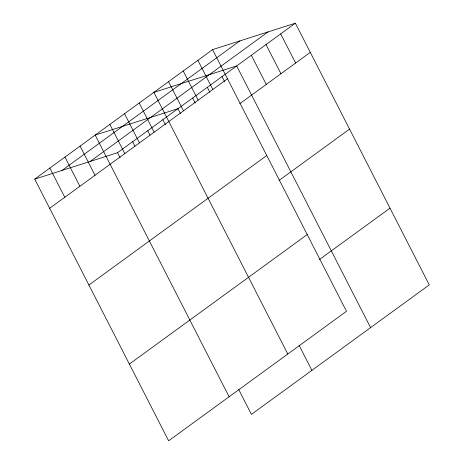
<?xml version="1.0" encoding="UTF-8"?>
<svg xmlns="http://www.w3.org/2000/svg" width="464" height="464" viewBox="0 0 464 464"><rect width="100%" height="100%" fill="white"/><g stroke="black" fill="none" stroke-linecap="round" stroke-linejoin="round"><path stroke-width="0.7" d="M212.576 49.613L346.486 311.292L168.635 440.8L34.73 179.121L212.576 49.613L295.365 23.2L429.27 284.879L251.424 414.387L238.664 389.447M62.048 170.404L239.9 40.896M90.196 161.426L268.041 31.917M34.73 179.121L117.514 152.708L295.365 23.2M49.654 208.29L227.505 78.781M239.749 103.733L310.288 52.368M88.92 285.018L266.765 155.51M279.009 180.461L349.554 129.096M129.375 364.072L307.22 234.564M319.464 259.515L390.004 208.15M280.691 33.884L295.614 63.052M266.017 44.567L280.946 73.735M251.343 55.251L266.272 84.419M370.579 327.613L236.675 65.94L153.886 92.353L287.796 354.032M222.001 76.624L224.599 81.693M197.908 60.303L212.831 89.465M207.327 87.307L209.925 92.377M183.234 70.986L198.157 100.149M192.659 97.991L195.251 103.06M168.56 81.67L183.483 110.838M180.577 113.75L177.985 108.675L95.195 135.088L229.106 396.766M299.129 345.413L311.889 370.353M162.864 119.683L165.462 124.758M139.217 103.037L154.141 132.205M147.749 130.691L150.023 135.128M124.543 113.721L139.467 142.889M132.634 141.7L134.902 146.137M109.869 124.404L124.799 153.572M117.514 152.708L120.112 157.777M80.081 146.096L95.004 175.264M64.966 157.105L79.889 186.273M49.845 168.113L64.774 197.281"/></g></svg>
